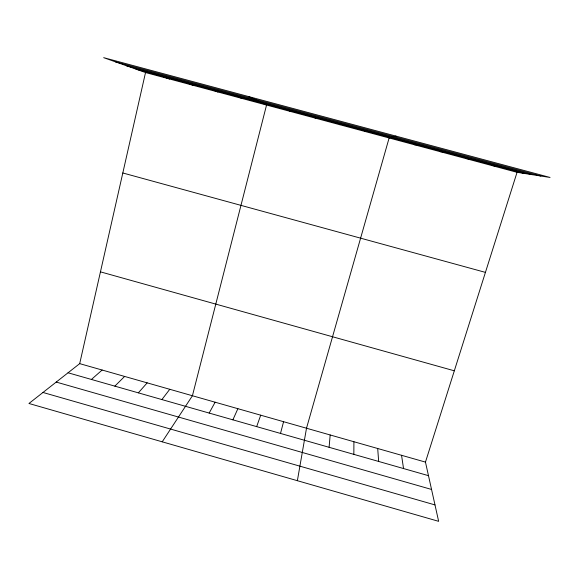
<?xml version="1.0" encoding="UTF-8"?>
<svg xmlns="http://www.w3.org/2000/svg" width="579" height="579" viewBox="0 0 579 579"><rect width="100%" height="100%" fill="white"/><g stroke="black" fill="none" stroke-linecap="round" stroke-linejoin="round"><path stroke-width="0.87" d="M353.849 454.363L353.907 441.734M329.096 447.299L330.175 434.974M297.374 480.693L306.501 428.228L389.124 137.968L395.956 136.101M517.054 172.325L425.464 462.107L438.643 521.332L28.95 403.483L79.692 363.641L145.524 72.549L103.684 57.668L550.05 177.456L517.054 172.325L145.524 72.549M280.511 433.432L283.572 421.7M256.663 426.629L260.709 415.186M232.881 419.84L237.889 408.687M209.164 413.066L215.127 402.21M364.481 131.346L364.9 130.622M162.221 441.82L192.423 395.739L266.55 105.052L248.709 96.584M161.888 399.575L169.77 389.291M138.345 392.851L147.175 382.857M114.852 386.142L124.623 376.437M91.417 379.455L102.128 370.032M414.571 144.801L417.3 144.692M440.091 151.655L443.992 151.864M465.682 158.523L470.763 159.051M491.332 165.413L497.614 166.26M115.359 61.823L540.815 176.023M126.302 65.716L532.181 174.677M136.014 69.169L524.531 173.483M122.813 172.976L485.426 272.383M100.449 271.848L454.32 370.806M79.692 363.641L425.464 462.107M68.047 372.782L428.482 475.67M56.221 382.068L431.55 489.45M42.976 392.468L434.995 504.917M161.179 75.921L169.611 79.012M186.409 82.696L193.755 85.497M211.704 89.492L217.957 91.996M237.072 96.302L242.225 98.517M287.995 109.974L290.94 111.602M313.565 116.842L315.396 118.167M339.2 123.725L339.909 124.746M401.551 455.297L403.541 468.549M377.703 448.508L378.659 461.449"/></g></svg>
